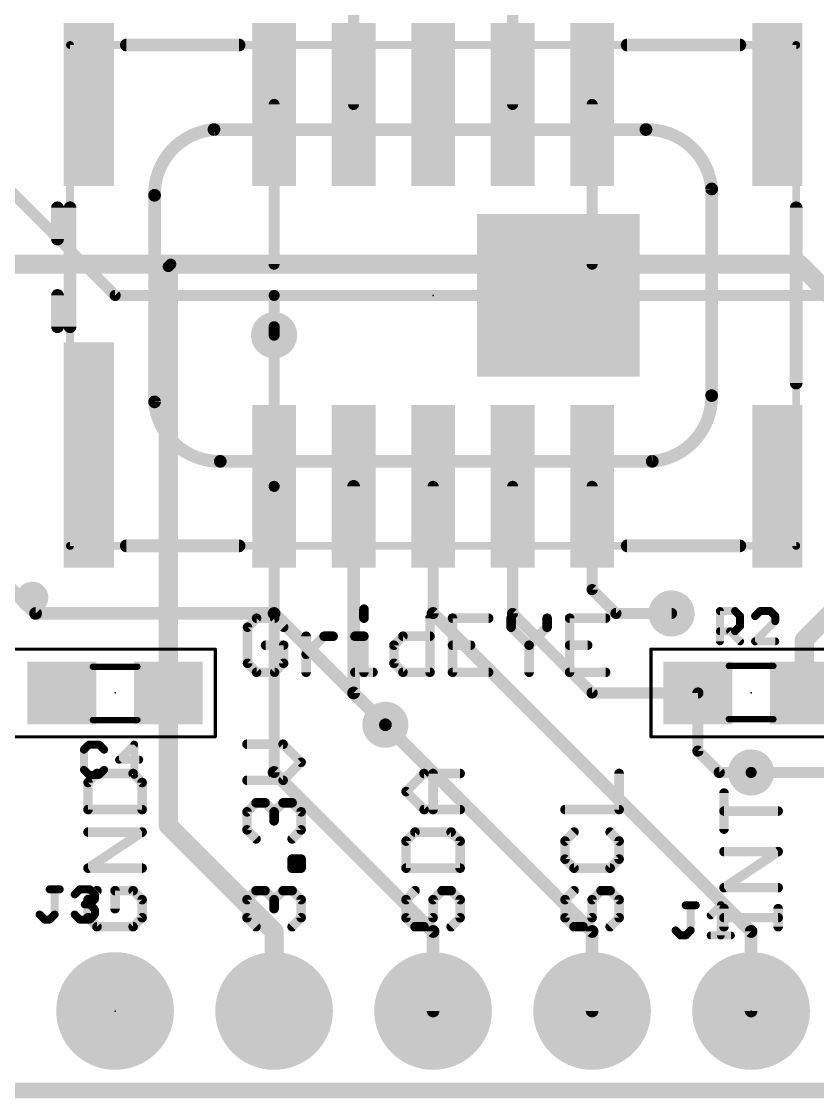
# Model space of a CAD drawing. Extents: x -34 to 73, y -11 to 34.
# Drawn here: x 6.13 to 18.84, y -0.13 to 17.07 of the extents above; entities that cross this region are included whole.
import ezdxf

# ---------------------------------------------------------------- set-up
doc = ezdxf.new("R2010")
doc.units = 0
for name, color, linetype in [('1', 12, 'CONTINUOUS'), ('16', 132, 'CONTINUOUS'), ('17', 110, 'CONTINUOUS'), ('18', 110, 'CONTINUOUS'), ('20', 53, 'CONTINUOUS'), ('21', 41, 'CONTINUOUS'), ('23', 53, 'CONTINUOUS'), ('25', 253, 'CONTINUOUS'), ('39', 12, 'CONTINUOUS'), ('51', 53, 'CONTINUOUS')]:
    doc.layers.add(name, color=color, linetype=linetype)

# ---------------------------------------------------------------- blocks, each defined once
blk = doc.blocks.new('RECT')
blk.add_solid([(-0.5, -0.5), (0.5, -0.5), (-0.5, 0.5), (0.5, 0.5)])
blk = doc.blocks.new('ROUNDP')
at = {"const_width": 0.5}
blk.add_lwpolyline([(0, -0.25, 1), (0, 0.25, 1), (0, -0.25)], format="xyb", dxfattribs=at)
blk = doc.blocks.new('ROUNDV')
at = {"const_width": 0.5}
blk.add_lwpolyline([(0, -0.25, 1), (0, 0.25, 1), (0, -0.25)], format="xyb", dxfattribs=at)

msp = doc.modelspace()

# ---------------------------------------------------------------- linework, layer by layer
at = {"layer": '1'}
for points, const_width in [([(11.43, 15.75), (11.43, 17.78)], 0.1778), ([(13.97, 15.75), (13.97, 17.78)], 0.1778), ([(10.16, 13.2), (10.16, 15.75)], 0.1778), ([(15.24, 15.75), (15.24, 13.2)], 0.1778), ([(5.08, 13.2), (8.509, 13.2)], 0.3048), ([(8.47, 6.35), (8.47, 13.161)], 0.3048), ([(8.509, 13.2), (10.16, 13.2)], 0.3048), ([(8.47, 13.161), (8.509, 13.2)], 0.1778), ([(10.16, 13.2), (15.24, 13.2)], 0.3048), ([(15.24, 13.2), (18.55, 13.2)], 0.3048), ([(18.55, 13.2), (19.05, 12.7)], 0.3048), ([(10.16, 12.065), (10.16, 12.2)], 0.1778), ([(10.16, 12.065), (10.16, 9.65)], 0.1778), ([(10.16, 9.65), (10.16, 5.08)], 0.1778), ([(11.43, 9.65), (11.43, 6.35)], 0.2032), ([(12.7, 9.65), (12.7, 7.62)], 0.1778), ([(13.97, 9.65), (13.97, 7.62)], 0.1778), ([(15.24, 9.65), (15.24, 8.001)], 0.1778), ([(15.24, 8.001), (15.621, 7.62)], 0.1778), ([(18.63, 7.2), (19.05, 7.62)], 0.3048), ([(12.7, 7.62), (17.78, 2.54)], 0.2032), ([(13.97, 7.62), (15.24, 6.35)], 0.1778), ([(15.621, 7.62), (16.51, 7.62)], 0.1778), ([(18.63, 6.35), (18.63, 7.2)], 0.3048), ([(8.47, 6.35), (8.47, 4.23)], 0.3048), ([(11.43, 6.35), (11.938, 5.842)], 0.2032), ([(15.24, 6.35), (16.93, 6.35)], 0.1778), ([(16.93, 6.35), (16.93, 5.422)], 0.1778), ([(15.24, 2.54), (11.938, 5.842)], 0.2032), ([(16.93, 5.422), (17.272, 5.08)], 0.1778), ([(12.7, 2.54), (10.16, 5.08)], 0.2032), ([(17.272, 5.08), (17.78, 5.08)], 0.1778), ([(10.16, 2.54), (8.47, 4.23)], 0.3048), ([(10.16, 1.27), (10.16, 2.54)], 0.3048), ([(12.7, 1.27), (12.7, 2.54)], 0.2032), ([(15.24, 1.27), (15.24, 2.54)], 0.2032), ([(17.78, 2.54), (17.78, 1.27)], 0.2032), ([(25.4, 0), (0, 0)], 0.254)]:
    msp.add_lwpolyline(points, dxfattribs=dict(at, const_width=const_width))
for points, const_width in [([(10.2044, 15.75, 1), (10.1156, 15.75)], 0.0889), ([(15.2844, 15.75, 1), (15.1956, 15.75)], 0.0889), ([(11.3856, 15.75, 1), (11.4744, 15.75)], 0.0889), ([(13.9256, 15.75, 1), (14.0145, 15.75)], 0.0889), ([(8.5462, 13.161, 1), (8.3938, 13.161)], 0.1524), ([(8.509, 13.2762, 1), (8.509, 13.1238)], 0.1524), ([(8.509, 13.1238, 1), (8.509, 13.2762)], 0.1524), ([(8.5404, 13.1686, 1), (8.4776, 13.2314)], 0.0889), ([(10.16, 13.2762, 1), (10.16, 13.1238)], 0.1524), ([(10.16, 13.1238, 1), (10.16, 13.2762)], 0.1524), ([(15.24, 13.2762, 1), (15.24, 13.1238)], 0.1524), ([(15.24, 13.1238, 1), (15.24, 13.2762)], 0.1524), ([(18.6039, 13.2539, 1), (18.4961, 13.1461)], 0.1524), ([(18.55, 13.1238, 1), (18.55, 13.2762)], 0.1524), ([(8.4386, 13.1924, 1), (8.5014, 13.1296)], 0.0889), ([(10.1156, 13.2, 1), (10.2044, 13.2)], 0.0889), ([(15.1956, 13.2, 1), (15.2844, 13.2)], 0.0889), ([(10.2044, 12.2, 1), (10.1156, 12.2)], 0.0889), ([(10.2044, 12.065, 1), (10.1156, 12.065)], 0.0889), ([(10.1156, 12.065, 1), (10.2044, 12.065)], 0.0889), ([(10.2044, 9.65, 1), (10.1156, 9.65)], 0.0889), ([(10.1156, 9.65, 1), (10.2044, 9.65)], 0.0889), ([(11.4808, 9.65, 1), (11.3792, 9.65)], 0.1016), ([(12.7445, 9.65, 1), (12.6556, 9.65)], 0.0889), ([(14.0145, 9.65, 1), (13.9256, 9.65)], 0.0889), ([(15.2844, 9.65, 1), (15.1956, 9.65)], 0.0889), ([(15.2714, 8.0324, 1), (15.2086, 7.9696)], 0.0889), ([(15.1956, 8.001, 1), (15.2844, 8.001)], 0.0889), ([(12.7359, 7.6559, 1), (12.6641, 7.5841)], 0.1016), ([(12.6556, 7.62, 1), (12.7445, 7.62)], 0.0889), ([(14.0014, 7.6514, 1), (13.9386, 7.5886)], 0.0889), ([(13.9256, 7.62, 1), (14.0145, 7.62)], 0.0889), ([(15.621, 7.6645, 1), (15.621, 7.5755)], 0.0889), ([(15.5896, 7.5886, 1), (15.6524, 7.6514)], 0.0889), ([(16.51, 7.5755, 1), (16.51, 7.6645)], 0.0889), ([(18.7062, 7.2, 1), (18.5538, 7.2)], 0.1524), ([(18.5761, 7.2539, 1), (18.6839, 7.1461)], 0.1524), ([(8.5462, 6.35, 1), (8.3938, 6.35)], 0.1524), ([(8.3938, 6.35, 1), (8.5462, 6.35)], 0.1524), ([(11.4659, 6.3859, 1), (11.3941, 6.3141)], 0.1016), ([(11.3792, 6.35, 1), (11.4808, 6.35)], 0.1016), ([(15.24, 6.3945, 1), (15.24, 6.3056)], 0.0889), ([(15.2086, 6.3186, 1), (15.2714, 6.3814)], 0.0889), ([(16.9745, 6.35, 1), (16.8855, 6.35)], 0.0889), ([(16.93, 6.3056, 1), (16.93, 6.3945)], 0.0889), ([(18.5538, 6.35, 1), (18.7062, 6.35)], 0.1524), ([(11.9739, 5.8779, 1), (11.9021, 5.8061)], 0.1016), ([(11.9021, 5.8061, 1), (11.9739, 5.8779)], 0.1016), ([(16.9614, 5.4534, 1), (16.8986, 5.3906)], 0.0889), ([(16.8855, 5.422, 1), (16.9745, 5.422)], 0.0889), ([(10.1959, 5.1159, 1), (10.1241, 5.0441)], 0.1016), ([(17.272, 5.1245, 1), (17.272, 5.0355)], 0.0889), ([(17.78, 5.0355, 1), (17.78, 5.1245)], 0.0889), ([(10.1156, 5.08, 1), (10.2044, 5.08)], 0.0889), ([(17.2406, 5.0486, 1), (17.3034, 5.1114)], 0.0889), ([(8.5239, 4.2839, 1), (8.4161, 4.1761)], 0.1524), ([(8.3938, 4.23, 1), (8.5462, 4.23)], 0.1524), ([(10.2362, 2.54, 1), (10.0838, 2.54)], 0.1524), ([(10.1061, 2.4861, 1), (10.2139, 2.5939)], 0.1524), ([(12.7508, 2.54, 1), (12.6492, 2.54)], 0.1016), ([(12.6641, 2.5041, 1), (12.7359, 2.5759)], 0.1016), ([(15.2908, 2.54, 1), (15.1892, 2.54)], 0.1016), ([(15.2041, 2.5041, 1), (15.2759, 2.5759)], 0.1016), ([(17.8308, 2.54, 1), (17.7292, 2.54)], 0.1016), ([(17.7441, 2.5041, 1), (17.8159, 2.5759)], 0.1016), ([(10.0838, 1.27, 1), (10.2362, 1.27)], 0.1524), ([(12.6492, 1.27, 1), (12.7508, 1.27)], 0.1016), ([(15.1892, 1.27, 1), (15.2908, 1.27)], 0.1016), ([(17.7292, 1.27, 1), (17.8308, 1.27)], 0.1016)]:
    msp.add_lwpolyline(points, format="xyb", dxfattribs=dict(at, const_width=const_width))
at = {"layer": '16'}
for points, const_width in [([(7.62, 12.7), (3.81, 16.51)], 0.1778), ([(10.16, 12.7), (7.62, 12.7)], 0.1778), ([(22.86, 12.7), (10.16, 12.7)], 0.1778), ([(10.16, 12.065), (10.16, 12.7)], 0.1778), ([(5.08, 8.89), (6.35, 7.62)], 0.2032), ([(6.35, 7.62), (10.16, 7.62)], 0.2032), ([(10.16, 7.62), (11.938, 5.842)], 0.2032), ([(21.14, 5.08), (17.78, 5.08)], 0.1778), ([(25.4, 0), (0, 0)], 0.254)]:
    msp.add_lwpolyline(points, dxfattribs=dict(at, const_width=const_width))
for points, const_width in [([(7.62, 12.7445, 1), (7.62, 12.6556)], 0.0889), ([(7.5886, 12.6686, 1), (7.6514, 12.7314)], 0.0889), ([(10.16, 12.7445, 1), (10.16, 12.6556)], 0.0889), ([(10.2044, 12.7, 1), (10.1156, 12.7)], 0.0889), ([(10.16, 12.6556, 1), (10.16, 12.7445)], 0.0889), ([(10.1156, 12.065, 1), (10.2044, 12.065)], 0.0889), ([(6.35, 7.6708, 1), (6.35, 7.5692)], 0.1016), ([(6.3141, 7.5841, 1), (6.3859, 7.6559)], 0.1016), ([(10.1959, 7.6559, 1), (10.1241, 7.5841)], 0.1016), ([(10.16, 7.5692, 1), (10.16, 7.6708)], 0.1016), ([(11.9021, 5.8061, 1), (11.9739, 5.8779)], 0.1016), ([(17.78, 5.1245, 1), (17.78, 5.0355)], 0.0889)]:
    msp.add_lwpolyline(points, format="xyb", dxfattribs=dict(at, const_width=const_width))
at = {"layer": '20', "const_width": 0.2032}
msp.add_lwpolyline([(25.4, 0), (0, 0)], dxfattribs=at)
at = {"layer": '21'}
for points, const_width in [([(9.6, 16.7), (7.8, 16.7)], 0.2032), ([(17.6, 16.7), (15.8, 16.7)], 0.2032), ([(17.15, 14.4), (17.15, 11.1)], 0.2032), ([(8.25, 11), (8.25, 14.3)], 0.2032), ([(6.7, 14.1), (6.7, 13.6)], 0.2032), ([(6.9, 14.1), (6.9, 12.2)], 0.2032), ([(18.5, 14.1), (18.5, 11.3)], 0.2032), ([(6.7, 12.7), (6.7, 12.2)], 0.2032), ([(9.6, 8.7), (7.8, 8.7)], 0.2032), ([(17.6, 8.7), (15.8, 8.7)], 0.2032), ([(11.5949, 7.6886), (11.5949, 7.5445)], 0.1524), ([(9.8798, 7.5445), (9.7358, 7.4005)], 0.1524), ([(10.1679, 7.5445), (9.8798, 7.5445)], 0.1524), ([(10.312, 7.4005), (10.1679, 7.5445)], 0.1524), ([(12.6508, 7.5445), (12.6508, 6.6802)], 0.1524), ([(13.5863, 7.5445), (13.0101, 7.5445)], 0.1524), ([(13.0101, 7.5445), (13.0101, 6.6802)], 0.1524), ([(13.9456, 7.5445), (13.9456, 7.4005)], 0.1524), ([(14.5218, 7.4005), (14.5218, 7.5445)], 0.1524), ([(15.4573, 7.5445), (14.8811, 7.5445)], 0.1524), ([(14.8811, 7.5445), (14.8811, 6.6802)], 0.1524), ([(9.7358, 7.4005), (9.7358, 6.8243)], 0.1524), ([(13.9456, 7.4005), (14.2337, 7.1124)], 0.1524), ([(14.2337, 7.1124), (14.5218, 7.4005)], 0.1524), ([(10.6713, 6.6802), (10.6713, 7.2564)], 0.1524), ([(10.6713, 6.9683), (10.9594, 7.2564)], 0.1524), ([(10.9594, 7.2564), (11.1035, 7.2564)], 0.1524), ([(11.4509, 7.2564), (11.5949, 7.2564)], 0.1524), ([(11.5949, 7.2564), (11.5949, 6.6802)], 0.1524), ([(12.0746, 7.1124), (12.2186, 7.2564)], 0.1524), ([(12.2186, 7.2564), (12.6508, 7.2564)], 0.1524), ([(10.312, 7.1124), (10.0239, 7.1124)], 0.1524), ([(10.312, 6.8243), (10.312, 7.1124)], 0.1524), ([(12.0746, 6.8243), (12.0746, 7.1124)], 0.1524), ([(13.0101, 7.1124), (13.2982, 7.1124)], 0.1524), ([(14.2337, 7.1124), (14.2337, 6.6802)], 0.1524), ([(14.8811, 7.1124), (15.1692, 7.1124)], 0.1524), ([(9.7358, 6.8243), (9.8798, 6.6802)], 0.1524), ([(10.1679, 6.6802), (10.312, 6.8243)], 0.1524), ([(12.2186, 6.6802), (12.0746, 6.8243)], 0.1524), ([(9.8798, 6.6802), (10.1679, 6.6802)], 0.1524), ([(11.4509, 6.6802), (11.739, 6.6802)], 0.1524), ([(12.6508, 6.6802), (12.2186, 6.6802)], 0.1524), ([(13.0101, 6.6802), (13.5863, 6.6802)], 0.1524), ([(14.8811, 6.6802), (15.4573, 6.6802)], 0.1524), ([(10.3037, 5.5312), (9.7275, 5.5312)], 0.1524), ([(10.5918, 5.2431), (10.3037, 5.5312)], 0.1524), ([(10.3037, 4.955), (10.5918, 5.2431)], 0.1524), ([(7.3315, 5.0635), (7.1875, 4.9194)], 0.1524), ([(7.1875, 4.9194), (7.1875, 4.4872)], 0.1524), ([(7.9077, 5.0635), (7.3315, 5.0635)], 0.1524), ([(8.0518, 4.9194), (7.9077, 5.0635)], 0.1524), ([(8.0518, 4.4872), (8.0518, 4.9194)], 0.1524), ([(9.7275, 4.955), (10.3037, 4.955)], 0.1524), ([(12.2675, 4.7754), (12.5556, 5.0635)], 0.1524), ([(12.5556, 5.0635), (13.1318, 5.0635)], 0.1524), ([(12.6996, 4.4872), (12.6996, 5.0635)], 0.1524), ([(15.6718, 4.4872), (15.6718, 5.0635)], 0.1524), ([(12.5556, 4.4872), (12.2675, 4.7754)], 0.1524), ([(17.3475, 4.1754), (17.3475, 4.7516)], 0.1524), ([(9.7275, 4.4516), (9.8715, 4.5957)], 0.1524), ([(9.8715, 4.5957), (10.0156, 4.5957)], 0.1524), ([(10.0156, 4.5957), (10.1596, 4.4516)], 0.1524), ([(10.1596, 4.4516), (10.3037, 4.5957)], 0.1524), ([(10.3037, 4.5957), (10.4477, 4.5957)], 0.1524), ([(10.4477, 4.5957), (10.5918, 4.4516)], 0.1524), ([(7.1875, 4.4872), (8.0518, 4.4872)], 0.1524), ([(9.7275, 4.1635), (9.7275, 4.4516)], 0.1524), ([(10.1596, 4.4516), (10.1596, 4.3076)], 0.1524), ([(10.5918, 4.4516), (10.5918, 4.1635)], 0.1524), ([(13.1318, 4.4872), (12.5556, 4.4872)], 0.1524), ([(14.8075, 4.4872), (15.6718, 4.4872)], 0.1524), ([(18.2118, 4.4635), (17.3475, 4.4635)], 0.1524), ([(7.1875, 3.5517), (8.0518, 4.1279)], 0.1524), ([(8.0518, 4.1279), (7.1875, 4.1279)], 0.1524), ([(9.8715, 4.0195), (9.7275, 4.1635)], 0.1524), ([(10.5918, 4.1635), (10.4477, 4.0195)], 0.1524), ([(12.4115, 4.1279), (12.2675, 3.9839)], 0.1524), ([(12.9877, 4.1279), (12.4115, 4.1279)], 0.1524), ([(13.1318, 3.9839), (12.9877, 4.1279)], 0.1524), ([(14.9515, 4.1279), (14.8075, 3.9839)], 0.1524), ([(15.6718, 3.9839), (15.5277, 4.1279)], 0.1524), ([(12.2675, 3.9839), (12.2675, 3.5517)], 0.1524), ([(13.1318, 3.5517), (13.1318, 3.9839)], 0.1524), ([(14.8075, 3.9839), (14.8075, 3.6958)], 0.1524), ([(15.6718, 3.6958), (15.6718, 3.9839)], 0.1524), ([(17.3475, 3.2399), (18.2118, 3.8161)], 0.1524), ([(18.2118, 3.8161), (17.3475, 3.8161)], 0.1524), ([(8.0518, 3.5517), (7.1875, 3.5517)], 0.1524), ([(10.4477, 3.5517), (10.4477, 3.6958)], 0.1524), ([(10.4477, 3.6958), (10.5918, 3.6958)], 0.1524), ([(10.5918, 3.5517), (10.4477, 3.5517)], 0.1524), ([(10.5918, 3.6958), (10.5918, 3.5517)], 0.1524), ([(12.2675, 3.5517), (13.1318, 3.5517)], 0.1524), ([(14.8075, 3.6958), (14.9515, 3.5517)], 0.1524), ([(14.9515, 3.5517), (15.5277, 3.5517)], 0.1524), ([(15.5277, 3.5517), (15.6718, 3.6958)], 0.1524), ([(7.3315, 3.1924), (7.1875, 3.0484)], 0.1524), ([(7.9077, 3.1924), (7.6196, 3.1924)], 0.1524), ([(7.6196, 3.1924), (7.6196, 2.9043)], 0.1524), ([(8.0518, 3.0484), (7.9077, 3.1924)], 0.1524), ([(9.7275, 3.0484), (9.8715, 3.1924)], 0.1524), ([(9.8715, 3.1924), (10.0156, 3.1924)], 0.1524), ([(10.0156, 3.1924), (10.1596, 3.0484)], 0.1524), ([(10.1596, 3.0484), (10.3037, 3.1924)], 0.1524), ([(10.3037, 3.1924), (10.4477, 3.1924)], 0.1524), ([(10.4477, 3.1924), (10.5918, 3.0484)], 0.1524), ([(12.4115, 3.1924), (12.2675, 3.0484)], 0.1524), ([(12.6996, 3.0484), (12.8437, 3.1924)], 0.1524), ([(12.8437, 3.1924), (12.9877, 3.1924)], 0.1524), ([(12.9877, 3.1924), (13.1318, 3.0484)], 0.1524), ([(14.9515, 3.1924), (14.8075, 3.0484)], 0.1524), ([(15.2396, 3.0484), (15.3837, 3.1924)], 0.1524), ([(15.3837, 3.1924), (15.5277, 3.1924)], 0.1524), ([(15.5277, 3.1924), (15.6718, 3.0484)], 0.1524), ([(18.2118, 3.2399), (17.3475, 3.2399)], 0.1524), ([(7.1875, 3.0484), (7.1875, 2.7603)], 0.1524), ([(8.0518, 2.7603), (8.0518, 3.0484)], 0.1524), ([(9.7275, 2.7603), (9.7275, 3.0484)], 0.1524), ([(10.1596, 3.0484), (10.1596, 2.9043)], 0.1524), ([(10.5918, 3.0484), (10.5918, 2.7603)], 0.1524), ([(12.2675, 3.0484), (12.2675, 2.7603)], 0.1524), ([(12.6996, 2.7603), (12.6996, 3.0484)], 0.1524), ([(13.1318, 3.0484), (13.1318, 2.7603)], 0.1524), ([(14.8075, 3.0484), (14.8075, 2.7603)], 0.1524), ([(15.2396, 2.7603), (15.2396, 3.0484)], 0.1524), ([(15.6718, 3.0484), (15.6718, 2.7603)], 0.1524), ([(17.3475, 2.6162), (17.3475, 2.9043)], 0.1524), ([(18.2118, 2.6162), (18.2118, 2.9043)], 0.1524), ([(7.1875, 2.7603), (7.3315, 2.6162)], 0.1524), ([(7.9077, 2.6162), (8.0518, 2.7603)], 0.1524), ([(9.8715, 2.6162), (9.7275, 2.7603)], 0.1524), ([(10.5918, 2.7603), (10.4477, 2.6162)], 0.1524), ([(12.2675, 2.7603), (12.4115, 2.6162)], 0.1524), ([(12.5556, 2.6162), (12.6996, 2.7603)], 0.1524), ([(13.1318, 2.7603), (12.9877, 2.6162)], 0.1524), ([(14.8075, 2.7603), (14.9515, 2.6162)], 0.1524), ([(15.0956, 2.6162), (15.2396, 2.7603)], 0.1524), ([(15.6718, 2.7603), (15.5277, 2.6162)], 0.1524), ([(18.2118, 2.7603), (17.3475, 2.7603)], 0.1524), ([(7.3315, 2.6162), (7.9077, 2.6162)], 0.1524), ([(12.4115, 2.6162), (12.5556, 2.6162)], 0.1524), ([(14.9515, 2.6162), (15.0956, 2.6162)], 0.1524)]:
    msp.add_lwpolyline(points, dxfattribs=dict(at, const_width=const_width))
for points, const_width in [([(7.8, 16.7508, 1), (7.8, 16.6492)], 0.1016), ([(9.6, 16.6492, 1), (9.6, 16.7508)], 0.1016), ([(15.8, 16.7508, 1), (15.8, 16.6492)], 0.1016), ([(17.6, 16.6492, 1), (17.6, 16.7508)], 0.1016), ([(9.2, 15.35, 0.3945), (8.25, 14.3)], 0.2032), ([(9.2043, 15.2994, 1), (9.1957, 15.4006)], 0.1016), ([(17.15, 14.4, 0.3945), (16.1, 15.35)], 0.2032), ([(16.0992, 15.4008, 1), (16.1008, 15.2992)], 0.1016), ([(17.2008, 14.4, 1), (17.0992, 14.4)], 0.1016), ([(17.0994, 14.3957, 1), (17.2006, 14.4043)], 0.1016), ([(8.3008, 14.3, 1), (8.1992, 14.3)], 0.1016), ([(8.1992, 14.2992, 1), (8.3008, 14.3008)], 0.1016), ([(6.7508, 14.1, 1), (6.6492, 14.1)], 0.1016), ([(6.9508, 14.1, 1), (6.8492, 14.1)], 0.1016), ([(18.5508, 14.1, 1), (18.4492, 14.1)], 0.1016), ([(6.6492, 13.6, 1), (6.7508, 13.6)], 0.1016), ([(6.7508, 12.7, 1), (6.6492, 12.7)], 0.1016), ([(6.6492, 12.2, 1), (6.7508, 12.2)], 0.1016), ([(6.8492, 12.2, 1), (6.9508, 12.2)], 0.1016), ([(16.2, 10.05, 0.3945), (17.15, 11.1)], 0.2032), ([(17.2008, 11.1008, 1), (17.0992, 11.0992)], 0.1016), ([(18.4492, 11.3, 1), (18.5508, 11.3)], 0.1016), ([(8.25, 11, 0.3945), (9.3, 10.05)], 0.2032), ([(8.3006, 11.0043, 1), (8.1994, 10.9957)], 0.1016), ([(8.1992, 11, 1), (8.3008, 11)], 0.1016), ([(17.0992, 11.1, 1), (17.2008, 11.1)], 0.1016), ([(9.3008, 9.9992, 1), (9.2992, 10.1008)], 0.1016), ([(16.1957, 10.1006, 1), (16.2043, 9.9994)], 0.1016), ([(7.8, 8.7508, 1), (7.8, 8.6492)], 0.1016), ([(9.6, 8.6492, 1), (9.6, 8.7508)], 0.1016), ([(15.8, 8.7508, 1), (15.8, 8.6492)], 0.1016), ([(17.6, 8.6492, 1), (17.6, 8.7508)], 0.1016), ([(6.2992, 7.747, 1), (6.2992, 8.001, 1), (6.2992, 7.747)], 0.254), ([(11.633, 7.6886, 1), (11.5568, 7.6886)], 0.0762), ([(9.8798, 7.5826, 1), (9.8798, 7.5064)], 0.0762), ([(9.9068, 7.5176, 1), (9.8529, 7.5715)], 0.0762), ([(10.1949, 7.5715, 1), (10.141, 7.5176)], 0.0762), ([(10.1679, 7.5064, 1), (10.1679, 7.5826)], 0.0762), ([(11.5568, 7.5445, 1), (11.633, 7.5445)], 0.0762), ([(12.6889, 7.5445, 1), (12.6127, 7.5445)], 0.0762), ([(13.0101, 7.5826, 1), (13.0101, 7.5064)], 0.0762), ([(13.0482, 7.5445, 1), (12.972, 7.5445)], 0.0762), ([(13.5863, 7.5064, 1), (13.5863, 7.5826)], 0.0762), ([(13.9837, 7.5445, 1), (13.9075, 7.5445)], 0.0762), ([(14.5599, 7.5445, 1), (14.4837, 7.5445)], 0.0762), ([(14.8811, 7.5826, 1), (14.8811, 7.5064)], 0.0762), ([(14.9192, 7.5445, 1), (14.843, 7.5445)], 0.0762), ([(15.4573, 7.5064, 1), (15.4573, 7.5826)], 0.0762), ([(9.7088, 7.4274, 1), (9.7627, 7.3735)], 0.0762), ([(9.7739, 7.4005, 1), (9.6977, 7.4005)], 0.0762), ([(10.285, 7.3735, 1), (10.3389, 7.4274)], 0.0762), ([(13.9725, 7.4274, 1), (13.9187, 7.3735)], 0.0762), ([(13.9075, 7.4005, 1), (13.9837, 7.4005)], 0.0762), ([(14.4837, 7.4005, 1), (14.5599, 7.4005)], 0.0762), ([(14.5488, 7.3735, 1), (14.4949, 7.4274)], 0.0762), ([(10.7094, 7.2564, 1), (10.6332, 7.2564)], 0.0762), ([(10.9594, 7.2945, 1), (10.9594, 7.2183)], 0.0762), ([(10.9863, 7.2295, 1), (10.9325, 7.2834)], 0.0762), ([(11.1035, 7.2183, 1), (11.1035, 7.2945)], 0.0762), ([(11.4509, 7.2945, 1), (11.4509, 7.2183)], 0.0762), ([(11.633, 7.2564, 1), (11.5568, 7.2564)], 0.0762), ([(11.5949, 7.2183, 1), (11.5949, 7.2945)], 0.0762), ([(12.2186, 7.2945, 1), (12.2186, 7.2183)], 0.0762), ([(12.2456, 7.2295, 1), (12.1917, 7.2834)], 0.0762), ([(12.6508, 7.2183, 1), (12.6508, 7.2945)], 0.0762), ([(10.0239, 7.1505, 1), (10.0239, 7.0743)], 0.0762), ([(10.3501, 7.1124, 1), (10.2739, 7.1124)], 0.0762), ([(10.312, 7.0743, 1), (10.312, 7.1505)], 0.0762), ([(12.0476, 7.1393, 1), (12.1015, 7.0854)], 0.0762), ([(12.1127, 7.1124, 1), (12.0365, 7.1124)], 0.0762), ([(13.0101, 7.1505, 1), (13.0101, 7.0743)], 0.0762), ([(13.2982, 7.0743, 1), (13.2982, 7.1505)], 0.0762), ([(14.2718, 7.1124, 1), (14.1956, 7.1124)], 0.0762), ([(14.2068, 7.1393, 1), (14.2606, 7.0854)], 0.0762), ([(14.2068, 7.0854, 1), (14.2606, 7.1393)], 0.0762), ([(14.8811, 7.1505, 1), (14.8811, 7.0743)], 0.0762), ([(15.1692, 7.0743, 1), (15.1692, 7.1505)], 0.0762), ([(9.7627, 6.8512, 1), (9.7088, 6.7973)], 0.0762), ([(10.3389, 6.7973, 1), (10.285, 6.8512)], 0.0762), ([(10.6443, 6.9953, 1), (10.6982, 6.9414)], 0.0762), ([(12.1015, 6.8512, 1), (12.0476, 6.7973)], 0.0762), ([(9.6977, 6.8243, 1), (9.7739, 6.8243)], 0.0762), ([(9.8798, 6.7183, 1), (9.8798, 6.6421)], 0.0762), ([(9.8529, 6.6533, 1), (9.9068, 6.7071)], 0.0762), ([(10.141, 6.7071, 1), (10.1949, 6.6533)], 0.0762), ([(10.1679, 6.6421, 1), (10.1679, 6.7183)], 0.0762), ([(10.2739, 6.8243, 1), (10.3501, 6.8243)], 0.0762), ([(10.6332, 6.6802, 1), (10.7094, 6.6802)], 0.0762), ([(11.4509, 6.7183, 1), (11.4509, 6.6421)], 0.0762), ([(11.5568, 6.6802, 1), (11.633, 6.6802)], 0.0762), ([(11.739, 6.6421, 1), (11.739, 6.7183)], 0.0762), ([(12.0365, 6.8243, 1), (12.1127, 6.8243)], 0.0762), ([(12.2186, 6.7183, 1), (12.2186, 6.6421)], 0.0762), ([(12.1917, 6.6533, 1), (12.2456, 6.7071)], 0.0762), ([(12.6127, 6.6802, 1), (12.6889, 6.6802)], 0.0762), ([(12.6508, 6.6421, 1), (12.6508, 6.7183)], 0.0762), ([(13.0101, 6.7183, 1), (13.0101, 6.6421)], 0.0762), ([(12.972, 6.6802, 1), (13.0482, 6.6802)], 0.0762), ([(13.5863, 6.6421, 1), (13.5863, 6.7183)], 0.0762), ([(14.1956, 6.6802, 1), (14.2718, 6.6802)], 0.0762), ([(14.8811, 6.7183, 1), (14.8811, 6.6421)], 0.0762), ([(14.843, 6.6802, 1), (14.9192, 6.6802)], 0.0762), ([(15.4573, 6.6421, 1), (15.4573, 6.7183)], 0.0762), ([(9.7275, 5.5693, 1), (9.7275, 5.4931)], 0.0762), ([(10.3306, 5.5582, 1), (10.2767, 5.5043)], 0.0762), ([(10.3037, 5.4931, 1), (10.3037, 5.5693)], 0.0762), ([(10.6187, 5.2162, 1), (10.5649, 5.2701)], 0.0762), ([(10.5649, 5.2162, 1), (10.6187, 5.2701)], 0.0762), ([(7.2256, 4.9194, 1), (7.1494, 4.9194)], 0.0762), ([(7.3315, 5.1016, 1), (7.3315, 5.0254)], 0.0762), ([(7.3585, 5.0365, 1), (7.3046, 5.0904)], 0.0762), ([(7.9347, 5.0904, 1), (7.8808, 5.0365)], 0.0762), ([(7.9077, 5.0254, 1), (7.9077, 5.1016)], 0.0762), ([(8.0899, 4.9194, 1), (8.0137, 4.9194)], 0.0762), ([(9.7275, 4.9931, 1), (9.7275, 4.9169)], 0.0762), ([(10.2767, 4.9819, 1), (10.3306, 4.9281)], 0.0762), ([(10.3037, 4.9169, 1), (10.3037, 4.9931)], 0.0762), ([(12.5556, 5.1016, 1), (12.5556, 5.0254)], 0.0762), ([(12.5825, 5.0365, 1), (12.5286, 5.0904)], 0.0762), ([(12.7377, 5.0635, 1), (12.6615, 5.0635)], 0.0762), ([(13.1318, 5.0254, 1), (13.1318, 5.1016)], 0.0762), ([(15.7099, 5.0635, 1), (15.6337, 5.0635)], 0.0762), ([(7.1605, 4.9463, 1), (7.2144, 4.8925)], 0.0762), ([(8.0249, 4.8925, 1), (8.0787, 4.9463)], 0.0762), ([(12.2944, 4.8023, 1), (12.2405, 4.7484)], 0.0762), ([(12.2405, 4.8023, 1), (12.2944, 4.7484)], 0.0762), ([(17.3856, 4.7516, 1), (17.3094, 4.7516)], 0.0762), ([(9.8715, 4.6338, 1), (9.8715, 4.5576)], 0.0762), ([(9.8985, 4.5688, 1), (9.8446, 4.6226)], 0.0762), ([(10.0425, 4.6226, 1), (9.9886, 4.5688)], 0.0762), ([(10.0156, 4.5576, 1), (10.0156, 4.6338)], 0.0762), ([(10.3037, 4.6338, 1), (10.3037, 4.5576)], 0.0762), ([(10.3306, 4.5688, 1), (10.2767, 4.6226)], 0.0762), ([(10.4747, 4.6226, 1), (10.4208, 4.5688)], 0.0762), ([(10.4477, 4.5576, 1), (10.4477, 4.6338)], 0.0762), ([(7.1875, 4.5253, 1), (7.1875, 4.4491)], 0.0762), ([(7.1494, 4.4872, 1), (7.2256, 4.4872)], 0.0762), ([(8.0137, 4.4872, 1), (8.0899, 4.4872)], 0.0762), ([(8.0518, 4.4491, 1), (8.0518, 4.5253)], 0.0762), ([(9.7005, 4.4786, 1), (9.7544, 4.4247)], 0.0762), ([(9.7656, 4.4516, 1), (9.6894, 4.4516)], 0.0762), ([(10.1977, 4.4516, 1), (10.1215, 4.4516)], 0.0762), ([(10.1327, 4.4786, 1), (10.1866, 4.4247)], 0.0762), ([(10.1327, 4.4247, 1), (10.1866, 4.4786)], 0.0762), ([(10.6299, 4.4516, 1), (10.5537, 4.4516)], 0.0762), ([(10.5649, 4.4247, 1), (10.6187, 4.4786)], 0.0762), ([(12.5556, 4.5253, 1), (12.5556, 4.4491)], 0.0762), ([(12.5286, 4.4603, 1), (12.5825, 4.5142)], 0.0762), ([(12.6615, 4.4872, 1), (12.7377, 4.4872)], 0.0762), ([(13.1318, 4.4491, 1), (13.1318, 4.5253)], 0.0762), ([(14.8075, 4.5253, 1), (14.8075, 4.4491)], 0.0762), ([(15.6337, 4.4872, 1), (15.7099, 4.4872)], 0.0762), ([(15.6718, 4.4491, 1), (15.6718, 4.5253)], 0.0762), ([(17.3475, 4.5016, 1), (17.3475, 4.4254)], 0.0762), ([(18.2118, 4.4254, 1), (18.2118, 4.5016)], 0.0762), ([(10.1215, 4.3076, 1), (10.1977, 4.3076)], 0.0762), ([(7.1875, 4.166, 1), (7.1875, 4.0898)], 0.0762), ([(8.0729, 4.0962, 1), (8.0307, 4.1596)], 0.0762), ([(8.0518, 4.0898, 1), (8.0518, 4.166)], 0.0762), ([(9.7544, 4.1905, 1), (9.7005, 4.1366)], 0.0762), ([(9.6894, 4.1635, 1), (9.7656, 4.1635)], 0.0762), ([(10.5537, 4.1635, 1), (10.6299, 4.1635)], 0.0762), ([(10.6187, 4.1366, 1), (10.5649, 4.1905)], 0.0762), ([(12.4115, 4.166, 1), (12.4115, 4.0898)], 0.0762), ([(12.4385, 4.101, 1), (12.3846, 4.1549)], 0.0762), ([(13.0147, 4.1549, 1), (12.9608, 4.101)], 0.0762), ([(12.9877, 4.0898, 1), (12.9877, 4.166)], 0.0762), ([(14.9785, 4.101, 1), (14.9246, 4.1549)], 0.0762), ([(15.5547, 4.1549, 1), (15.5008, 4.101)], 0.0762), ([(17.3094, 4.1754, 1), (17.3856, 4.1754)], 0.0762), ([(9.8446, 3.9925, 1), (9.8985, 4.0464)], 0.0762), ([(10.4208, 4.0464, 1), (10.4747, 3.9925)], 0.0762), ([(12.2405, 4.0108, 1), (12.2944, 3.9569)], 0.0762), ([(12.3056, 3.9839, 1), (12.2294, 3.9839)], 0.0762), ([(13.1699, 3.9839, 1), (13.0937, 3.9839)], 0.0762), ([(13.1049, 3.9569, 1), (13.1587, 4.0108)], 0.0762), ([(14.7805, 4.0108, 1), (14.8344, 3.9569)], 0.0762), ([(14.8456, 3.9839, 1), (14.7694, 3.9839)], 0.0762), ([(15.7099, 3.9839, 1), (15.6337, 3.9839)], 0.0762), ([(15.6449, 3.9569, 1), (15.6987, 4.0108)], 0.0762), ([(17.3475, 3.8542, 1), (17.3475, 3.778)], 0.0762), ([(18.2329, 3.7844, 1), (18.1907, 3.8478)], 0.0762), ([(18.2118, 3.778, 1), (18.2118, 3.8542)], 0.0762), ([(7.1663, 3.5834, 1), (7.2086, 3.52)], 0.0762), ([(7.1875, 3.5898, 1), (7.1875, 3.5136)], 0.0762), ([(8.0518, 3.5136, 1), (8.0518, 3.5898)], 0.0762), ([(10.4858, 3.6958, 1), (10.4096, 3.6958)], 0.0762), ([(10.4477, 3.7339, 1), (10.4477, 3.6577)], 0.0762), ([(10.4477, 3.5898, 1), (10.4477, 3.5136)], 0.0762), ([(10.6299, 3.6958, 1), (10.5537, 3.6958)], 0.0762), ([(10.5918, 3.6577, 1), (10.5918, 3.7339)], 0.0762), ([(10.5918, 3.5136, 1), (10.5918, 3.5898)], 0.0762), ([(12.2675, 3.5898, 1), (12.2675, 3.5136)], 0.0762), ([(13.1318, 3.5136, 1), (13.1318, 3.5898)], 0.0762), ([(14.8344, 3.7227, 1), (14.7805, 3.6688)], 0.0762), ([(14.7694, 3.6958, 1), (14.8456, 3.6958)], 0.0762), ([(14.9515, 3.5898, 1), (14.9515, 3.5136)], 0.0762), ([(14.9246, 3.5248, 1), (14.9785, 3.5787)], 0.0762), ([(15.5008, 3.5787, 1), (15.5547, 3.5248)], 0.0762), ([(15.5277, 3.5136, 1), (15.5277, 3.5898)], 0.0762), ([(15.6337, 3.6958, 1), (15.7099, 3.6958)], 0.0762), ([(15.6987, 3.6688, 1), (15.6449, 3.7227)], 0.0762), ([(10.4096, 3.5517, 1), (10.4858, 3.5517)], 0.0762), ([(10.5537, 3.5517, 1), (10.6299, 3.5517)], 0.0762), ([(12.2294, 3.5517, 1), (12.3056, 3.5517)], 0.0762), ([(13.0937, 3.5517, 1), (13.1699, 3.5517)], 0.0762), ([(7.3585, 3.1655, 1), (7.3046, 3.2194)], 0.0762), ([(7.6196, 3.2305, 1), (7.6196, 3.1543)], 0.0762), ([(7.6577, 3.1924, 1), (7.5815, 3.1924)], 0.0762), ([(7.9347, 3.2194, 1), (7.8808, 3.1655)], 0.0762), ([(7.9077, 3.1543, 1), (7.9077, 3.2305)], 0.0762), ([(9.8715, 3.2305, 1), (9.8715, 3.1543)], 0.0762), ([(9.8985, 3.1655, 1), (9.8446, 3.2194)], 0.0762), ([(10.0425, 3.2194, 1), (9.9886, 3.1655)], 0.0762), ([(10.0156, 3.1543, 1), (10.0156, 3.2305)], 0.0762), ([(10.3037, 3.2305, 1), (10.3037, 3.1543)], 0.0762), ([(10.3306, 3.1655, 1), (10.2767, 3.2194)], 0.0762), ([(10.4747, 3.2194, 1), (10.4208, 3.1655)], 0.0762), ([(10.4477, 3.1543, 1), (10.4477, 3.2305)], 0.0762), ([(12.4385, 3.1655, 1), (12.3846, 3.2194)], 0.0762), ([(12.8437, 3.2305, 1), (12.8437, 3.1543)], 0.0762), ([(12.8706, 3.1655, 1), (12.8167, 3.2194)], 0.0762), ([(13.0147, 3.2194, 1), (12.9608, 3.1655)], 0.0762), ([(12.9877, 3.1543, 1), (12.9877, 3.2305)], 0.0762), ([(14.9785, 3.1655, 1), (14.9246, 3.2194)], 0.0762), ([(15.3837, 3.2305, 1), (15.3837, 3.1543)], 0.0762), ([(15.4106, 3.1655, 1), (15.3567, 3.2194)], 0.0762), ([(15.5547, 3.2194, 1), (15.5008, 3.1655)], 0.0762), ([(15.5277, 3.1543, 1), (15.5277, 3.2305)], 0.0762), ([(17.3263, 3.2716, 1), (17.3686, 3.2082)], 0.0762), ([(17.3475, 3.278, 1), (17.3475, 3.2018)], 0.0762), ([(18.2118, 3.2018, 1), (18.2118, 3.278)], 0.0762), ([(7.1605, 3.0753, 1), (7.2144, 3.0214)], 0.0762), ([(7.2256, 3.0484, 1), (7.1494, 3.0484)], 0.0762), ([(8.0899, 3.0484, 1), (8.0137, 3.0484)], 0.0762), ([(8.0249, 3.0214, 1), (8.0787, 3.0753)], 0.0762), ([(9.7005, 3.0753, 1), (9.7544, 3.0214)], 0.0762), ([(9.7656, 3.0484, 1), (9.6894, 3.0484)], 0.0762), ([(10.1977, 3.0484, 1), (10.1215, 3.0484)], 0.0762), ([(10.1327, 3.0753, 1), (10.1866, 3.0214)], 0.0762), ([(10.1327, 3.0214, 1), (10.1866, 3.0753)], 0.0762), ([(10.6299, 3.0484, 1), (10.5537, 3.0484)], 0.0762), ([(10.5649, 3.0214, 1), (10.6187, 3.0753)], 0.0762), ([(12.2405, 3.0753, 1), (12.2944, 3.0214)], 0.0762), ([(12.3056, 3.0484, 1), (12.2294, 3.0484)], 0.0762), ([(12.7377, 3.0484, 1), (12.6615, 3.0484)], 0.0762), ([(12.6727, 3.0753, 1), (12.7266, 3.0214)], 0.0762), ([(13.1699, 3.0484, 1), (13.0937, 3.0484)], 0.0762), ([(13.1049, 3.0214, 1), (13.1587, 3.0753)], 0.0762), ([(14.7805, 3.0753, 1), (14.8344, 3.0214)], 0.0762), ([(14.8456, 3.0484, 1), (14.7694, 3.0484)], 0.0762), ([(15.2777, 3.0484, 1), (15.2015, 3.0484)], 0.0762), ([(15.2127, 3.0753, 1), (15.2666, 3.0214)], 0.0762), ([(15.7099, 3.0484, 1), (15.6337, 3.0484)], 0.0762), ([(15.6449, 3.0214, 1), (15.6987, 3.0753)], 0.0762), ([(7.5815, 2.9043, 1), (7.6577, 2.9043)], 0.0762), ([(10.1215, 2.9043, 1), (10.1977, 2.9043)], 0.0762), ([(17.3856, 2.9043, 1), (17.3094, 2.9043)], 0.0762), ([(18.2499, 2.9043, 1), (18.1737, 2.9043)], 0.0762), ([(7.2144, 2.7872, 1), (7.1605, 2.7333)], 0.0762), ([(7.1494, 2.7603, 1), (7.2256, 2.7603)], 0.0762), ([(8.0137, 2.7603, 1), (8.0899, 2.7603)], 0.0762), ([(8.0787, 2.7333, 1), (8.0249, 2.7872)], 0.0762), ([(9.7544, 2.7872, 1), (9.7005, 2.7333)], 0.0762), ([(9.6894, 2.7603, 1), (9.7656, 2.7603)], 0.0762), ([(10.5537, 2.7603, 1), (10.6299, 2.7603)], 0.0762), ([(10.6187, 2.7333, 1), (10.5649, 2.7872)], 0.0762), ([(12.2944, 2.7872, 1), (12.2405, 2.7333)], 0.0762), ([(12.2294, 2.7603, 1), (12.3056, 2.7603)], 0.0762), ([(12.6615, 2.7603, 1), (12.7377, 2.7603)], 0.0762), ([(12.7266, 2.7333, 1), (12.6727, 2.7872)], 0.0762), ([(13.0937, 2.7603, 1), (13.1699, 2.7603)], 0.0762), ([(13.1587, 2.7333, 1), (13.1049, 2.7872)], 0.0762), ([(14.8344, 2.7872, 1), (14.7805, 2.7333)], 0.0762), ([(14.7694, 2.7603, 1), (14.8456, 2.7603)], 0.0762), ([(15.2015, 2.7603, 1), (15.2777, 2.7603)], 0.0762), ([(15.2666, 2.7333, 1), (15.2127, 2.7872)], 0.0762), ([(15.6337, 2.7603, 1), (15.7099, 2.7603)], 0.0762), ([(15.6987, 2.7333, 1), (15.6449, 2.7872)], 0.0762), ([(17.3475, 2.7984, 1), (17.3475, 2.7222)], 0.0762), ([(18.2118, 2.7222, 1), (18.2118, 2.7984)], 0.0762), ([(7.3315, 2.6543, 1), (7.3315, 2.5781)], 0.0762), ([(7.3046, 2.5893, 1), (7.3585, 2.6431)], 0.0762), ([(7.8808, 2.6431, 1), (7.9347, 2.5893)], 0.0762), ([(7.9077, 2.5781, 1), (7.9077, 2.6543)], 0.0762), ([(9.8446, 2.5893, 1), (9.8985, 2.6431)], 0.0762), ([(10.4208, 2.6431, 1), (10.4747, 2.5893)], 0.0762), ([(12.4115, 2.6543, 1), (12.4115, 2.5781)], 0.0762), ([(12.3846, 2.5893, 1), (12.4385, 2.6431)], 0.0762), ([(12.5286, 2.6431, 1), (12.5825, 2.5893)], 0.0762), ([(12.5556, 2.5781, 1), (12.5556, 2.6543)], 0.0762), ([(12.9608, 2.6431, 1), (13.0147, 2.5893)], 0.0762), ([(14.9515, 2.6543, 1), (14.9515, 2.5781)], 0.0762), ([(14.9246, 2.5893, 1), (14.9785, 2.6431)], 0.0762), ([(15.0686, 2.6431, 1), (15.1225, 2.5893)], 0.0762), ([(15.0956, 2.5781, 1), (15.0956, 2.6543)], 0.0762), ([(15.5008, 2.6431, 1), (15.5547, 2.5893)], 0.0762), ([(17.3094, 2.6162, 1), (17.3856, 2.6162)], 0.0762), ([(18.1737, 2.6162, 1), (18.2499, 2.6162)], 0.0762)]:
    msp.add_lwpolyline(points, format="xyb", dxfattribs=dict(at, const_width=const_width))
at = {"layer": '23'}
for p in [(12.7, 12.7), (7.62, 6.35), (17.78, 6.35), (7.62, 1.27), (17.78, 1.27)]:
    msp.add_point(p, dxfattribs=at)
at = {"layer": '25', "const_width": 0.127}
for points in [[(17.2822, 7.1755), (17.2822, 7.6585)], [(17.2822, 7.6585), (17.5237, 7.6585)], [(17.5237, 7.6585), (17.6042, 7.578)], [(17.6042, 7.578), (17.6042, 7.417)], [(17.924, 7.6585), (17.8435, 7.578)], [(18.085, 7.6585), (17.924, 7.6585)], [(18.1655, 7.578), (18.085, 7.6585)], [(18.1655, 7.4975), (18.1655, 7.578)], [(17.5237, 7.3365), (17.2822, 7.3365)], [(17.4432, 7.3365), (17.6042, 7.1755)], [(17.6042, 7.417), (17.5237, 7.3365)], [(17.8435, 7.1755), (18.1655, 7.4975)], [(18.1655, 7.1755), (17.8435, 7.1755)], [(7.2027, 5.5249), (7.1222, 5.4444)], [(7.1222, 5.4444), (7.1222, 5.1224)], [(7.3637, 5.5249), (7.2027, 5.5249)], [(7.4442, 5.4444), (7.3637, 5.5249)], [(7.925, 5.5249), (7.6835, 5.2834)], [(7.925, 5.0419), (7.925, 5.5249)], [(7.6835, 5.2834), (8.0055, 5.2834)], [(7.1222, 5.1224), (7.2027, 5.0419)], [(7.3637, 5.0419), (7.4442, 5.1224)], [(7.2027, 5.0419), (7.3637, 5.0419)], [(6.5745, 3.2135), (6.7355, 3.2135)], [(6.655, 2.811), (6.655, 3.2135)], [(6.9748, 3.133), (7.0553, 3.2135)], [(7.0553, 3.2135), (7.2163, 3.2135)], [(7.2163, 3.2135), (7.2968, 3.133)], [(7.2968, 3.0525), (7.2163, 2.972)], [(7.2968, 3.133), (7.2968, 3.0525)], [(7.2163, 2.972), (7.1358, 2.972)], [(7.2163, 2.972), (7.2968, 2.8915)], [(7.2968, 2.8915), (7.2968, 2.811)], [(16.7345, 2.9595), (16.8955, 2.9595)], [(16.815, 2.557), (16.815, 2.9595)], [(17.1348, 2.7985), (17.2958, 2.9595)], [(17.2958, 2.9595), (17.2958, 2.4765)], [(6.4135, 2.811), (6.494, 2.7305)], [(6.494, 2.7305), (6.5745, 2.7305)], [(6.5745, 2.7305), (6.655, 2.811)], [(7.0553, 2.7305), (6.9748, 2.811)], [(7.2163, 2.7305), (7.0553, 2.7305)], [(7.2968, 2.811), (7.2163, 2.7305)], [(16.5735, 2.557), (16.654, 2.4765)], [(16.7345, 2.4765), (16.815, 2.557)], [(16.654, 2.4765), (16.7345, 2.4765)], [(17.1348, 2.4765), (17.4568, 2.4765)]]:
    msp.add_lwpolyline(points, dxfattribs=at)
at = {"layer": '25', "const_width": 0.0635}
for points in [[(17.3139, 7.6585, 1), (17.2504, 7.6585)], [(17.2822, 7.6903, 1), (17.2822, 7.6268)], [(17.5461, 7.681, 1), (17.5012, 7.6361)], [(17.5237, 7.6268, 1), (17.5237, 7.6903)], [(17.6359, 7.578, 1), (17.5724, 7.578)], [(17.5817, 7.5556, 1), (17.6266, 7.6005)], [(17.821, 7.6005, 1), (17.866, 7.5556)], [(17.924, 7.6903, 1), (17.924, 7.6268)], [(17.9465, 7.6361, 1), (17.9015, 7.681)], [(18.1075, 7.681, 1), (18.0626, 7.6361)], [(18.085, 7.6268, 1), (18.085, 7.6903)], [(18.1973, 7.578, 1), (18.1338, 7.578)], [(18.1431, 7.5556, 1), (18.188, 7.6005)], [(17.2822, 7.3683, 1), (17.2822, 7.3048)], [(17.4656, 7.359, 1), (17.4207, 7.3141)], [(17.5237, 7.3048, 1), (17.5237, 7.3683)], [(17.5724, 7.417, 1), (17.6359, 7.417)], [(17.6266, 7.3946, 1), (17.5817, 7.4395)], [(18.1338, 7.4975, 1), (18.1973, 7.4975)], [(18.188, 7.4751, 1), (18.1431, 7.52)], [(17.5012, 7.359, 1), (17.5461, 7.3141)], [(17.5817, 7.153, 1), (17.6266, 7.198)], [(17.821, 7.198, 1), (17.866, 7.153)], [(17.8435, 7.2073, 1), (17.8435, 7.1438)], [(18.1655, 7.1438, 1), (18.1655, 7.2073)], [(17.2504, 7.1755, 1), (17.3139, 7.1755)], [(7.1539, 5.4444, 1), (7.0904, 5.4444)], [(7.2027, 5.5567, 1), (7.2027, 5.4932)], [(7.2251, 5.5025, 1), (7.1802, 5.5474)], [(7.3861, 5.5474, 1), (7.3412, 5.5025)], [(7.3637, 5.4932, 1), (7.3637, 5.5567)], [(7.9568, 5.5249, 1), (7.8933, 5.5249)], [(7.9475, 5.5025, 1), (7.9026, 5.5474)], [(7.0997, 5.4669, 1), (7.1446, 5.422)], [(7.4217, 5.422, 1), (7.4666, 5.4669)], [(7.6835, 5.3152, 1), (7.6835, 5.2517)], [(7.661, 5.3059, 1), (7.7059, 5.261)], [(8.0055, 5.2517, 1), (8.0055, 5.3152)], [(7.1446, 5.1449, 1), (7.0997, 5.0999)], [(7.4666, 5.0999, 1), (7.4217, 5.1449)], [(7.0904, 5.1224, 1), (7.1539, 5.1224)], [(7.2027, 5.0736, 1), (7.2027, 5.0102)], [(7.1802, 5.0194, 1), (7.2251, 5.0644)], [(7.3412, 5.0644, 1), (7.3861, 5.0194)], [(7.3637, 5.0102, 1), (7.3637, 5.0736)], [(7.8933, 5.0419, 1), (7.9568, 5.0419)], [(6.5745, 3.2453, 1), (6.5745, 3.1818)], [(6.6868, 3.2135, 1), (6.6233, 3.2135)], [(6.7355, 3.1818, 1), (6.7355, 3.2453)], [(7.0553, 3.2453, 1), (7.0553, 3.1818)], [(7.0778, 3.1911, 1), (7.0329, 3.236)], [(7.2388, 3.236, 1), (7.1939, 3.1911)], [(7.2163, 3.1818, 1), (7.2163, 3.2453)], [(6.9524, 3.1555, 1), (6.9973, 3.1106)], [(7.3286, 3.133, 1), (7.2651, 3.133)], [(7.2744, 3.1106, 1), (7.3193, 3.1555)], [(7.3193, 3.0301, 1), (7.2744, 3.075)], [(7.1358, 3.0038, 1), (7.1358, 2.9403)], [(7.2388, 2.9945, 1), (7.1939, 2.9496)], [(7.1939, 2.9945, 1), (7.2388, 2.9496)], [(7.2163, 2.9403, 1), (7.2163, 3.0038)], [(7.2651, 3.0525, 1), (7.3286, 3.0525)], [(7.3286, 2.8915, 1), (7.2651, 2.8915)], [(7.2744, 2.8691, 1), (7.3193, 2.914)], [(16.7345, 2.9913, 1), (16.7345, 2.9278)], [(16.8468, 2.9595, 1), (16.7833, 2.9595)], [(16.8955, 2.9278, 1), (16.8955, 2.9913)], [(17.3276, 2.9595, 1), (17.2641, 2.9595)], [(17.3183, 2.9371, 1), (17.2734, 2.982)], [(6.436, 2.8335, 1), (6.391, 2.7885)], [(6.494, 2.7623, 1), (6.494, 2.6987)], [(6.4715, 2.708, 1), (6.5165, 2.753)], [(6.5521, 2.753, 1), (6.597, 2.708)], [(6.5745, 2.6987, 1), (6.5745, 2.7623)], [(6.6233, 2.811, 1), (6.6868, 2.811)], [(6.6775, 2.7885, 1), (6.6326, 2.8335)], [(6.9973, 2.8335, 1), (6.9524, 2.7885)], [(7.0553, 2.7623, 1), (7.0553, 2.6987)], [(7.0329, 2.708, 1), (7.0778, 2.753)], [(7.1939, 2.753, 1), (7.2388, 2.708)], [(7.2163, 2.6987, 1), (7.2163, 2.7623)], [(7.2651, 2.811, 1), (7.3286, 2.811)], [(7.3193, 2.7885, 1), (7.2744, 2.8335)], [(17.1124, 2.821, 1), (17.1573, 2.7761)], [(16.596, 2.5795, 1), (16.551, 2.5345)], [(16.7833, 2.557, 1), (16.8468, 2.557)], [(16.8375, 2.5345, 1), (16.7926, 2.5795)], [(16.654, 2.5083, 1), (16.654, 2.4447)], [(16.6315, 2.454, 1), (16.6765, 2.499)], [(16.7121, 2.499, 1), (16.757, 2.454)], [(16.7345, 2.4447, 1), (16.7345, 2.5083)], [(17.1348, 2.5083, 1), (17.1348, 2.4447)], [(17.2641, 2.4765, 1), (17.3276, 2.4765)], [(17.4568, 2.4447, 1), (17.4568, 2.5083)]]:
    msp.add_lwpolyline(points, format="xyb", dxfattribs=at)
at = {"layer": '39', "const_width": 0.0508}
for points in [[(6.02, 7.05), (9.22, 7.05)], [(9.22, 7.05), (9.22, 5.65)], [(16.18, 7.05), (19.38, 7.05)], [(16.18, 5.65), (16.18, 7.05)], [(9.22, 5.65), (6.02, 5.65)], [(19.38, 5.65), (16.18, 5.65)]]:
    msp.add_lwpolyline(points, dxfattribs=at)
at = {"layer": '39', "const_width": 0.0254}
for points in [[(9.2327, 7.05, 1), (9.2073, 7.05)], [(9.22, 7.0373, 1), (9.22, 7.0627)], [(16.18, 7.0627, 1), (16.18, 7.0373)], [(16.1927, 7.05, 1), (16.1673, 7.05)], [(9.2073, 5.65, 1), (9.2327, 5.65)], [(9.22, 5.6373, 1), (9.22, 5.6627)], [(16.18, 5.6627, 1), (16.18, 5.6373)], [(16.1673, 5.65, 1), (16.1927, 5.65)]]:
    msp.add_lwpolyline(points, format="xyb", dxfattribs=at)
at = {"layer": '51'}
for points, const_width in [([(6.9, 8.7), (6.9, 16.7)], 0.127), ([(6.9, 16.7), (18.5, 16.7)], 0.127), ([(18.5, 16.7), (18.5, 8.7)], 0.127), ([(9.2, 15.35), (16.1, 15.35)], 0.2032), ([(16.2, 10.05), (9.3, 10.05)], 0.2032), ([(18.5, 8.7), (6.9, 8.7)], 0.127), ([(7.976, 6.769), (7.264, 6.769)], 0.1016), ([(17.424, 6.782), (18.136, 6.782)], 0.1016), ([(7.976, 5.918), (7.264, 5.918)], 0.1016), ([(17.424, 5.931), (18.136, 5.931)], 0.1016)]:
    msp.add_lwpolyline(points, dxfattribs=dict(at, const_width=const_width))
for points, const_width in [([(6.9318, 16.7, 1), (6.8683, 16.7)], 0.0635), ([(6.9, 16.7317, 1), (6.9, 16.6683)], 0.0635), ([(18.5317, 16.7, 1), (18.4683, 16.7)], 0.0635), ([(18.5, 16.6683, 1), (18.5, 16.7317)], 0.0635), ([(9.2, 15.4008, 1), (9.2, 15.2992)], 0.1016), ([(16.1, 15.2992, 1), (16.1, 15.4008)], 0.1016), ([(9.3, 10.1008, 1), (9.3, 9.9992)], 0.1016), ([(16.2, 9.9992, 1), (16.2, 10.1008)], 0.1016), ([(6.9, 8.7318, 1), (6.9, 8.6683)], 0.0635), ([(6.8683, 8.7, 1), (6.9318, 8.7)], 0.0635), ([(18.4683, 8.7, 1), (18.5317, 8.7)], 0.0635), ([(18.5, 8.6683, 1), (18.5, 8.7318)], 0.0635), ([(7.264, 6.7944, 1), (7.264, 6.7436)], 0.0508), ([(7.976, 6.7436, 1), (7.976, 6.7944)], 0.0508), ([(17.424, 6.8074, 1), (17.424, 6.7566)], 0.0508), ([(18.136, 6.7566, 1), (18.136, 6.8074)], 0.0508), ([(7.264, 5.9434, 1), (7.264, 5.8926)], 0.0508), ([(7.976, 5.8926, 1), (7.976, 5.9434)], 0.0508), ([(17.424, 5.9564, 1), (17.424, 5.9056)], 0.0508), ([(18.136, 5.9056, 1), (18.136, 5.9564)], 0.0508)]:
    msp.add_lwpolyline(points, format="xyb", dxfattribs=dict(at, const_width=const_width))

# ---------------------------------------------------------------- block references
at = {"layer": '1'}
for p, xscale, yscale in [((7.2, 15.75), 0.8, 2.6), ((18.2, 15.75), 0.8, 2.6), ((7.2, 10.15), 0.8, 3.6), ((10.16, 9.65), 0.7, 2.6), ((11.43, 9.65), 0.7, 2.6), ((12.7, 9.65), 0.7, 2.6), ((13.97, 9.65), 0.7, 2.6), ((15.24, 9.65), 0.7, 2.6), ((18.2, 9.65), 0.8, 2.6)]:
    msp.add_blockref('RECT', p, dxfattribs=dict(at, xscale=xscale, yscale=yscale))
at = {"layer": '1', "xscale": 0.7, "yscale": 2.6, "rotation": 180}
for p in [(10.16, 15.75), (11.43, 15.75), (12.7, 15.75), (13.97, 15.75), (15.24, 15.75)]:
    msp.add_blockref('RECT', p, dxfattribs=at)
at = {"layer": '1', "xscale": 1.1, "rotation": 180}
for p in [(6.77, 6.35), (8.47, 6.35)]:
    msp.add_blockref('RECT', p, dxfattribs=at)
at = {"layer": '1', "xscale": 1.1}
for p in [(16.93, 6.35), (18.63, 6.35)]:
    msp.add_blockref('RECT', p, dxfattribs=at)
at = {"layer": '17', "xscale": 1.8796, "yscale": 1.8796, "rotation": 90}
for p in [(7.62, 1.27), (7.62, 1.27), (10.16, 1.27), (10.16, 1.27), (12.7, 1.27), (12.7, 1.27), (15.24, 1.27), (15.24, 1.27), (17.78, 1.27), (17.78, 1.27)]:
    msp.add_blockref('ROUNDP', p, dxfattribs=at)
at = {"layer": '18', "xscale": 0.7366, "yscale": 0.7366}
for p in [(10.16, 12.065), (10.16, 12.065), (16.51, 7.62), (16.51, 7.62), (11.938, 5.842), (11.938, 5.842), (17.78, 5.08), (17.78, 5.08)]:
    msp.add_blockref('ROUNDV', p, dxfattribs=at)
at = {"layer": '21', "xscale": 2.6, "yscale": 2.6}
msp.add_blockref('RECT', (14.7, 12.7), dxfattribs=at)
at = {"layer": '51', "xscale": 0.5001, "yscale": 0.95, "rotation": 180}
for p in [(7.0398, 6.3449), (8.2081, 6.3449)]:
    msp.add_blockref('RECT', p, dxfattribs=at)
at = {"layer": '51'}
for p, xscale, yscale in [((17.1919, 6.3551), 0.5001, 0.95), ((18.3603, 6.3551), 0.5001, 0.95), ((7.62, 1.27), 0.508, 0.508), ((10.16, 1.27), 0.508, 0.508), ((12.7, 1.27), 0.508, 0.508), ((15.24, 1.27), 0.508, 0.508), ((17.78, 1.27), 0.508, 0.508)]:
    msp.add_blockref('RECT', p, dxfattribs=dict(at, xscale=xscale, yscale=yscale))

doc.saveas('drawing.dxf')
